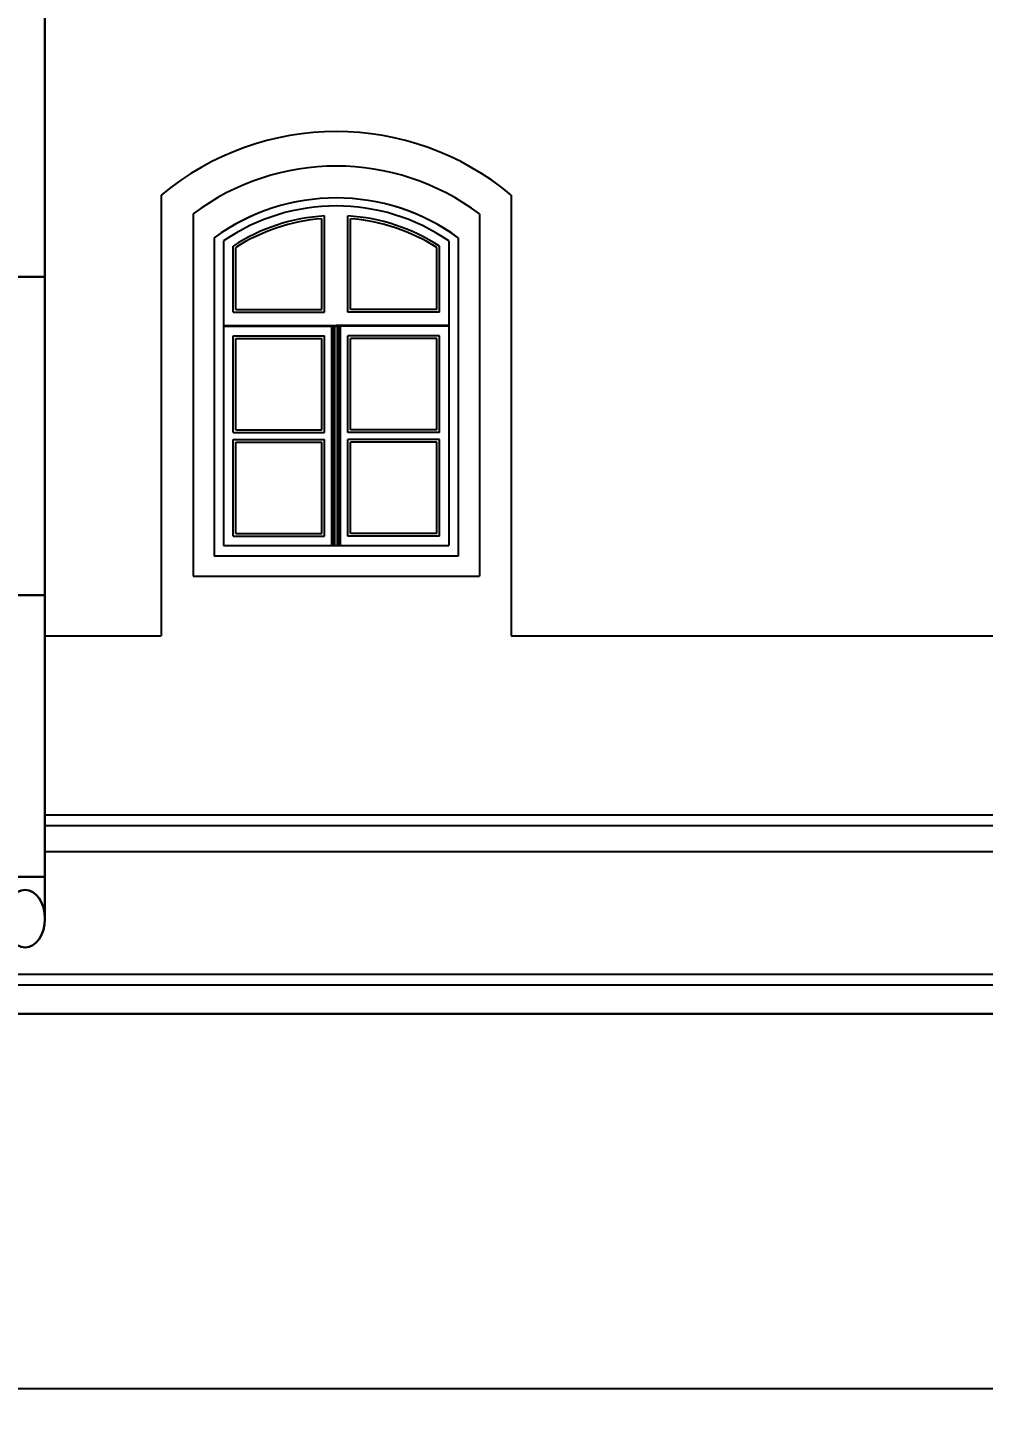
# Model space of a CAD drawing. Header units: millimetres. Extents: x 60 to 102290, y 34 to 65730.
# Drawn here: x 37364 to 40968, y 49877 to 55089 of the extents above; entities that cross this region are included whole.
import ezdxf

# ---------------------------------------------------------------- set-up
doc = ezdxf.new("R2010")
doc.units = ezdxf.units.MM
doc.layers.add('dim', color=4, linetype='Continuous')
doc.styles.add('GOST 2.304', font='romanc.shx', dxfattribs={"oblique": 15})
doc.dimstyles.new('SPDS', dxfattribs={"dimscale": 100, "dimtxt": 2.5, "dimasz": 1.5, "dimexe": 0.75, "dimexo": 0.625, "dimtad": 1, "dimdec": 0, "dimrnd": 0.001, "dimtxsty": 'GOST 2.304', "dimblk": 'ARCHTICK', "dimcen": 2.5, "dimdle": 0.75, "dimadec": 0, "dimazin": 2, "dimtfac": 0.75, "dimtdec": 0, "dimtmove": 1, "dimatfit": 3, "dimfxl": 1.25, "dimtolj": 1, "dimarcsym": 0})

# ---------------------------------------------------------------- blocks, each defined once
blk = doc.blocks.new('98')
at = {"color": 7, "lineweight": 30, "ltscale": 100}
for p, q in [((206611.7, 151895.2), (206611.7, 160223.1)), ((206461.7, 154314), (206611.7, 154314)), ((206611.7, 153114), (206461.7, 153114)), ((206461.7, 152053.1), (206611.7, 152053.1))]:
    blk.add_line(p, q, dxfattribs=at)
blk.add_ellipse((206536.7, 151895.2), major_axis=(0, 108.7), ratio=0.689997, dxfattribs=at)
blk = doc.blocks.new('_ArchTick')
at = {"color": 0, "linetype": 'ByBlock', "const_width": 0.15}
blk.add_lwpolyline([(-0.5, -0.5), (0.5, 0.5)], dxfattribs=at)
blk = doc.blocks.new('*D5')
at = {"layer": 'Defpoints', "color": 0, "ltscale": 100, "transparency": 16777216}
for p in [(44579.6, 50883), (7379.6, 50856.3), (44579.6, 49960.4)]:
    blk.add_point(p, dxfattribs=at)
at = {"layer": 'dim', "color": 0, "lineweight": -2, "ltscale": 100, "transparency": 16777216}
for p, q in [((44579.6, 50820.5), (44579.6, 49885.4)), ((7379.6, 50793.8), (7379.6, 49885.4)), ((7304.6, 49960.4), (44654.6, 49960.4))]:
    blk.add_line(p, q, dxfattribs=at)
at = {"layer": 'dim', "color": 0, "lineweight": -2, "ltscale": 100, "transparency": 16777216, "xscale": 150, "yscale": 150, "zscale": 150, "rotation": 180}
blk.add_blockref('_ArchTick', (7379.6, 49960.4), dxfattribs=at)
at = {"layer": 'dim', "color": 0, "lineweight": -2, "ltscale": 100, "transparency": 16777216, "xscale": 150, "yscale": 150, "zscale": 150}
blk.add_blockref('_ArchTick', (44579.6, 49960.4), dxfattribs=at)
at = {"layer": 'dim', "color": 0, "ltscale": 100, "transparency": 16777216, "insert": (25979.6, 50147.9), "char_height": 250, "attachment_point": 5, "style": 'GOST 2.304'}
blk.add_mtext('\\A1;37200', dxfattribs=at)

msp = doc.modelspace()

# ---------------------------------------------------------------- linework, layer by layer
at = {"ltscale": 100}
for p, q in [((37867.4, 54457.9), (37867.4, 52797)), ((37867.7, 54458.1), (37867.7, 54232)), ((39187.4, 54457.9), (39187.4, 52797)), ((37987.4, 54387.1), (37987.4, 53022)), ((39067.4, 54387.1), (39067.4, 53022)), ((38067.4, 54297), (38067.4, 53097)), ((38987.4, 54297), (38987.4, 53097)), ((38987.4, 53097), (38067.4, 53097)), ((37987.4, 53022), (39067.4, 53022)), ((37429, 52797), (37867.4, 52797)), ((39187.4, 52797), (41043.1, 52797)), ((37429, 52122), (41043.1, 52122)), ((41043.1, 51982), (37429, 51982)), ((37267.5, 51522), (41154.6, 51522)), ((29324.8, 51481.8), (41154.6, 51481.8)), ((48277.5, 51372), (3667.2, 51372)), ((6499.3, 51372), (45459.6, 51372))]:
    msp.add_line(p, q, dxfattribs=at)
at = {"ltscale": 4}
for p, q in [((38473.4, 54027), (38473.4, 54369)), ((38483.4, 54017), (38483.4, 54379.7)), ((38571.4, 54017), (38571.4, 54379.7)), ((38581.4, 54027), (38581.4, 54369)), ((38102.4, 54285.1), (38102.4, 53137)), ((38138.4, 54017), (38138.4, 54265.8)), ((38148.4, 54027), (38148.4, 54260.4)), ((38906.4, 54027), (38906.4, 54260.4)), ((38916.4, 54017), (38916.4, 54265.8)), ((38952.4, 54285.1), (38952.4, 53137)), ((38138.4, 54017), (38483.4, 54017)), ((38148.4, 54027), (38473.4, 54027)), ((38916.4, 54017), (38571.4, 54017)), ((38906.4, 54027), (38581.4, 54027)), ((38102.4, 53966), (38527.4, 53966)), ((38102.4, 53964), (38527.4, 53964)), ((38511.4, 53137), (38511.4, 53964)), ((38516.5, 53137), (38516.5, 53964)), ((38522.4, 53137), (38522.4, 53964)), ((38952.4, 53966), (38527.4, 53966)), ((38952.4, 53964), (38527.4, 53964)), ((38532.4, 53137), (38532.4, 53964)), ((38538.3, 53137), (38538.3, 53964)), ((38543.4, 53137), (38543.4, 53964)), ((38138.4, 53563), (38138.4, 53927)), ((38138.4, 53927), (38483.4, 53927)), ((38148.4, 53573), (38148.4, 53917)), ((38148.4, 53917), (38473.4, 53917)), ((38473.4, 53573), (38473.4, 53917)), ((38483.4, 53563), (38483.4, 53927)), ((38571.4, 53563), (38571.4, 53927)), ((38916.4, 53927), (38571.4, 53927)), ((38581.4, 53573), (38581.4, 53917)), ((38906.4, 53917), (38581.4, 53917)), ((38906.4, 53573), (38906.4, 53917)), ((38916.4, 53563), (38916.4, 53927)), ((38138.4, 53563), (38483.4, 53563)), ((38138.4, 53173), (38138.4, 53537)), ((38138.4, 53537), (38483.4, 53537)), ((38148.4, 53573), (38473.4, 53573)), ((38148.4, 53183), (38148.4, 53527)), ((38148.4, 53527), (38473.4, 53527)), ((38473.4, 53183), (38473.4, 53527)), ((38483.4, 53173), (38483.4, 53537)), ((38916.4, 53563), (38571.4, 53563)), ((38571.4, 53173), (38571.4, 53537)), ((38916.4, 53537), (38571.4, 53537)), ((38906.4, 53573), (38581.4, 53573)), ((38581.4, 53183), (38581.4, 53527)), ((38906.4, 53527), (38581.4, 53527)), ((38906.4, 53183), (38906.4, 53527)), ((38916.4, 53173), (38916.4, 53537)), ((38138.4, 53173), (38483.4, 53173)), ((38148.4, 53183), (38473.4, 53183)), ((38916.4, 53173), (38571.4, 53173)), ((38906.4, 53183), (38581.4, 53183)), ((38102.4, 53137), (38952.4, 53137)), ((37429, 52081.8), (41043.1, 52081.8))]:
    msp.add_line(p, q, dxfattribs=at)
at = {"ltscale": 100}
for centre, radius, start, end in [((38527.7, 53667.1), 1030, 50.1503, 129.8497), ((38527.7, 53667.1), 900, 53.1301, 126.8699), ((38527.4, 53667.1), 780, 53.8612, 126.1388), ((38527.7, 53667.1), 780, 53.8612, 126.1388)]:
    msp.add_arc(centre, radius, start, end, dxfattribs=at)
at = {"ltscale": 4}
for centre, radius, start, end in [((38527.4, 53667.1), 750, 55.4819, 124.5181), ((38528.7, 53662.7), 718.4, 93.6149, 122.9081), ((38528.7, 53662.5), 708.6, 94.4788, 122.4626), ((38526.1, 53662.7), 718.4, 57.0919, 86.3851), ((38526, 53662.5), 708.6, 57.5374, 85.5212)]:
    msp.add_arc(centre, radius, start, end, dxfattribs=at)

# ---------------------------------------------------------------- block references
at = {"xscale": 1.000008334555589, "yscale": 1.000008334555589, "zscale": 1.000008334555589}
msp.add_blockref('98', (-169184.4, -100165.8), dxfattribs=at)

# ---------------------------------------------------------------- dimensions: what is measured, and where the dimension line sits
at = {"layer": 'dim', "ltscale": 100}
dim = msp.add_linear_dim(base=(44579.6, 49960.4), p1=(7379.6, 50856.3), p2=(44579.6, 50883), dimstyle='SPDS', dxfattribs=at)
dim.commit()
dim.dimension.update_dxf_attribs({"geometry": '*D5', "text_midpoint": (25979.6, 50147.9)})

doc.saveas('drawing.dxf')
